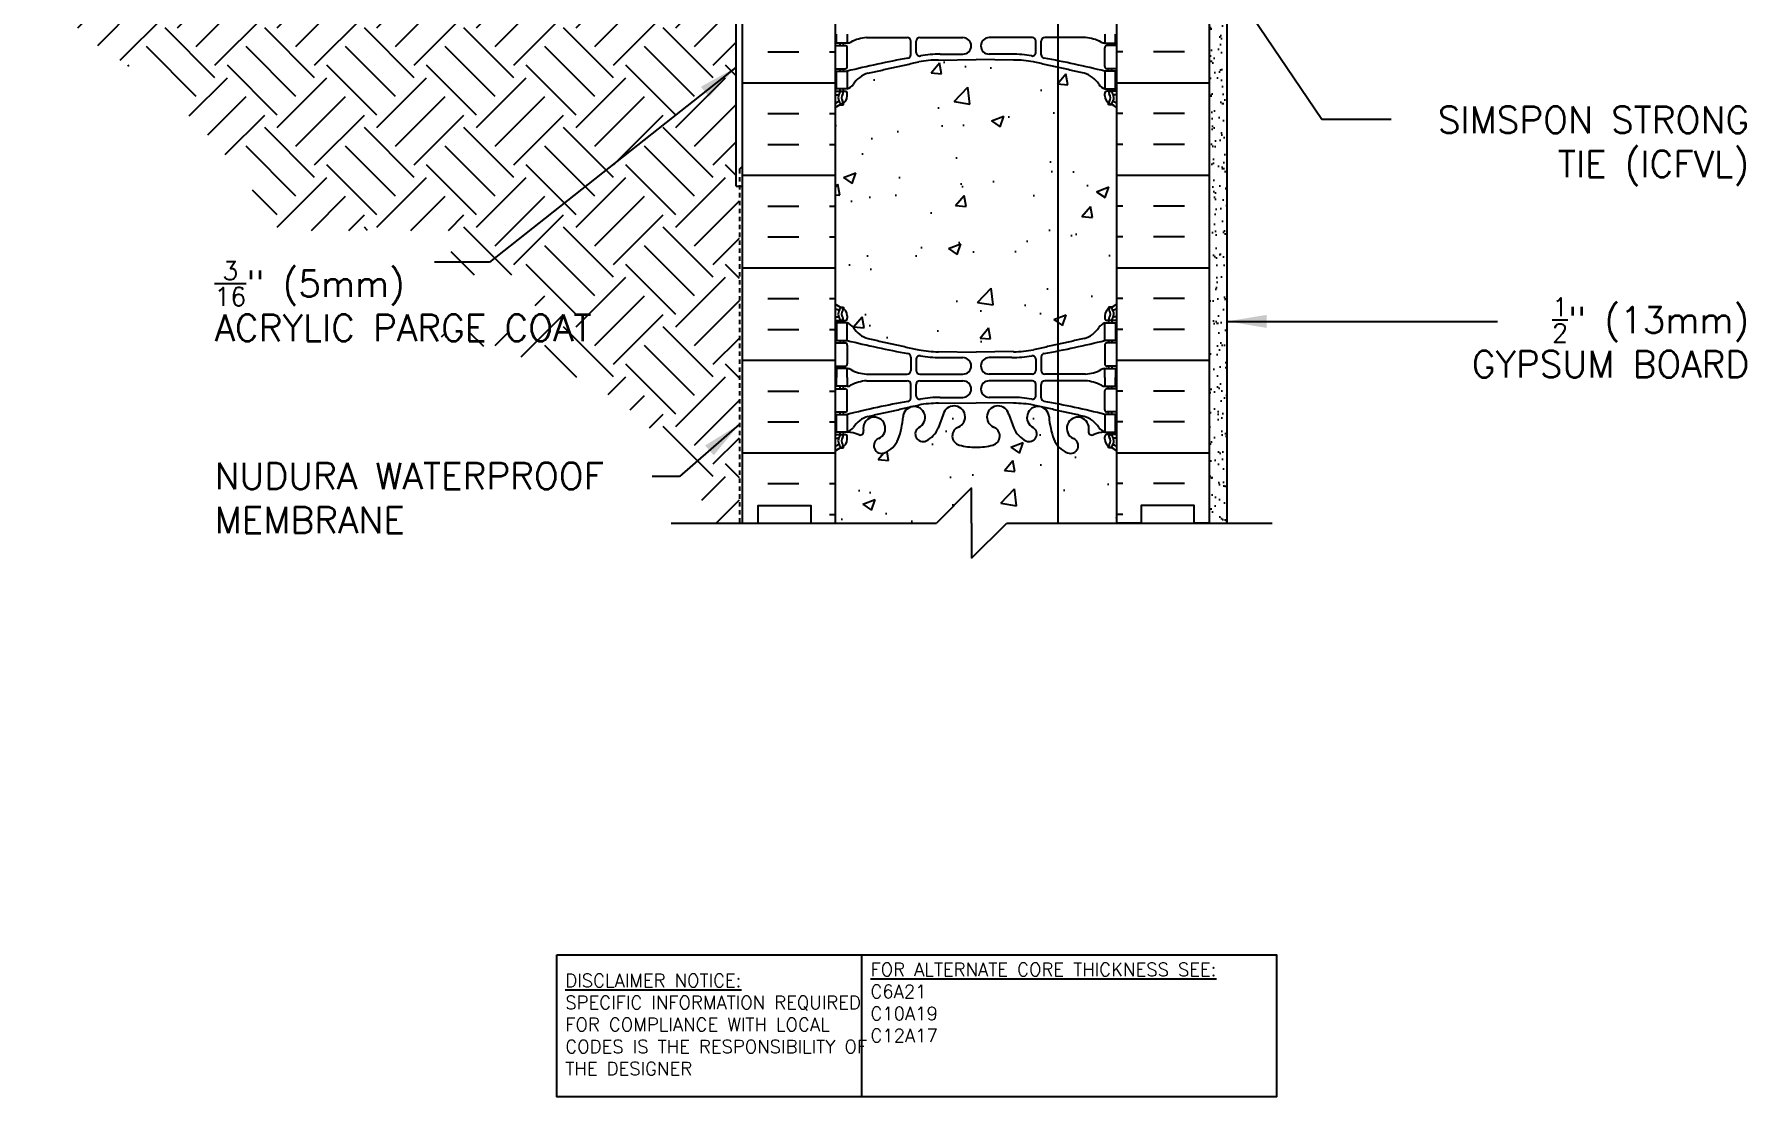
# Model space of a CAD drawing. Header units: inches. Extents: x 86.6 to 136.2, y -5.6 to 65.7.
# Drawn here: x 86.65 to 135.23, y -5.55 to 24.59 of the extents above; entities that cross this region are included whole.
import ezdxf

# ---------------------------------------------------------------- set-up
doc = ezdxf.new("R2010")
doc.units = ezdxf.units.IN
doc.header["$LTSCALE"] = 0.5
doc.header["$MEASUREMENT"] = 0
doc.linetypes.add('DASHED2', pattern=[0.375, 0.25, -0.125])
for name, color, linetype in [('HATCH', 12, 'Continuous'), ('line25', 2, 'Continuous'), ('LINE3', 3, 'Continuous'), ('LINE50', 5, 'Continuous'), ('LINE9', 9, 'Continuous'), ('TEXT', 4, 'Continuous'), ('Web_Edge', 9, 'Continuous')]:
    doc.layers.add(name, color=color, linetype=linetype)
doc.styles.add('DIM', font='romans.shx', dxfattribs={"width": 0.7})
doc.styles.add('ROMANS', font='romans.shx', dxfattribs={"height": 1.125})
doc.styles.get("Standard").update_dxf_attribs({"font": 'romans.shx', "height": 1.125})
doc.dimstyles.new('ext_12', dxfattribs={"dimscale": 12, "dimtxt": 0.09375, "dimasz": 0.09375, "dimexe": 0.09375, "dimexo": 0.0625, "dimgap": 0.0625, "dimtad": 1, "dimdec": 1, "dimzin": 3, "dimdsep": 46, "dimlunit": 4, "dimtxsty": 'DIM', "dimcen": 0.09, "dimdle": 0.09375, "dimclrt": 4, "dimadec": 0, "dimazin": 0, "dimtfac": 1, "dimtdec": 1, "dimtmove": 2, "dimatfit": 3, "dimfxl": 1, "dimfrac": 2, "dimtolj": 1, "dimtzin": 0, "dimarcsym": 0})

msp = doc.modelspace()

# ---------------------------------------------------------------- hatches: boundary and pattern name
at = {"layer": 'HATCH'}
h = msp.add_hatch(dxfattribs=at)
h.set_pattern_fill('AR-CONC', color=256, scale=0.5)
h.paths.add_polyline_path([(113.382, 63.85), (113.257, 63.725), (113.257, 64.725), (113.257, 65.725), (112.257, 64.725), (109.382, 64.725), (109.382, 62.691, 0.088416), (109.528, 62.593), (109.618, 62.593), (109.618, 62.552, -0.249069), (109.728, 62.345), (109.728, 62.277, -0.414214), (109.666, 62.215), (109.618, 62.215), (109.618, 62.145), (109.723, 62.145, 0.085348), (110.052, 62.22, -0.669601), (110.185, 62.1, 2.087231), (110.619, 62.325, -1), (110.782, 62.733, -0.227838), (111.187, 62.309, -0.06598), (111.311, 61.7, 1.629604), (111.782, 62.001, -1.059167), (111.989, 62.383, -0.16372), (112.311, 62.029), (112.453, 61.642, 1.612474), (112.885, 62.002, -0.734872), (112.908, 62.513, -0.068475), (113.382, 62.575)])
h.paths.add_polyline_path([(112.946, 61.715, -1), (112.571, 61.715, -1)], flags=16)
h.paths.add_polyline_path([(117.382, 64.725), (114.257, 64.725), (113.382, 63.85), (113.382, 62.575, -0.068475), (113.856, 62.513, -0.734872), (113.879, 62.002, 1.612474), (114.311, 61.642), (114.453, 62.029, -0.16372), (114.775, 62.383, -1.059167), (114.982, 62.001, 1.629604), (115.453, 61.7, -0.06598), (115.577, 62.309, -0.227838), (115.982, 62.733, -1), (116.145, 62.325, 2.087231), (116.579, 62.1, -0.669601), (116.712, 62.22, 0.085348), (117.041, 62.145), (117.146, 62.145), (117.146, 62.215), (117.099, 62.215, -0.414214), (117.036, 62.277), (117.036, 62.345, -0.249069), (117.146, 62.552), (117.146, 62.593), (117.236, 62.593, 0.088416), (117.382, 62.691)])
edge = h.paths.add_edge_path()
edge.add_line((112.382, 59.864), (112.315, 59.863))
edge.add_arc((112.31, 56.879), 2.984, 89.9005, 100.7454)
edge.add_spline(control_points=[(111.754, 59.81), (110.316, 59.49)], knot_values=[0, 0, 1, 1], degree=1, periodic=0)
edge.add_arc((110.524, 58.776), 0.743, 106.1893, 145.772)
edge.add_arc((109.601, 59.387), 0.364, 289.6613, 327.9576, ccw=False)
edge.add_line((109.723, 59.045), (109.618, 59.045))
edge.add_line((109.618, 59.045), (109.618, 58.975))
edge.add_line((109.618, 58.975), (109.666, 58.975))
edge.add_arc((109.666, 58.912), 0.0625, 0, 90, ccw=False)
edge.add_line((109.728, 58.912), (109.728, 58.845))
edge.add_arc((109.478, 58.845), 0.25, 304.0558, 360, ccw=False)
edge.add_line((109.618, 58.637), (109.618, 58.596))
edge.add_line((109.618, 58.596), (109.528, 58.596))
edge.add_arc((109.728, 58.137), 0.5, 113.5782, 133.7891)
edge.add_line((109.382, 58.498), (109.382, 52.952))
edge.add_arc((109.728, 53.313), 0.5, 226.2109, 246.4218)
edge.add_line((109.528, 52.855), (109.618, 52.855))
edge.add_line((109.618, 52.855), (109.618, 52.813))
edge.add_arc((109.478, 52.606), 0.25, 0, 55.9442, ccw=False)
edge.add_line((109.728, 52.606), (109.728, 52.538))
edge.add_arc((109.666, 52.538), 0.0625, -90, 0, ccw=False)
edge.add_line((109.666, 52.476), (109.618, 52.476))
edge.add_line((109.618, 52.476), (109.618, 52.406))
edge.add_line((109.618, 52.406), (109.723, 52.406))
edge.add_arc((109.601, 52.063), 0.364, 32.0424, 70.3387, ccw=False)
edge.add_arc((110.524, 52.674), 0.743, 214.228, 253.8107)
edge.add_spline(control_points=[(110.316, 51.96), (111.754, 51.64)], knot_values=[0, 0, 1, 1], degree=1, periodic=0)
edge.add_arc((112.31, 54.571), 2.984, 259.2546, 270.0995)
edge.add_line((112.315, 51.588), (112.382, 51.587))
edge.add_line((112.382, 51.587), (112.382, 59.864))
h.paths.add_polyline_path([(113.382, 59.879), (112.382, 59.864), (112.382, 51.587), (113.382, 51.572)])
edge = h.paths.add_edge_path()
edge.add_arc((117.036, 58.137), 0.5, 46.2109, 66.4218)
edge.add_line((117.236, 58.596), (117.146, 58.596))
edge.add_line((117.146, 58.596), (117.146, 58.637))
edge.add_arc((117.286, 58.845), 0.25, 180, 235.9442, ccw=False)
edge.add_line((117.036, 58.845), (117.036, 58.912))
edge.add_arc((117.099, 58.912), 0.0625, 90, 180, ccw=False)
edge.add_line((117.099, 58.975), (117.146, 58.975))
edge.add_line((117.146, 58.975), (117.146, 59.045))
edge.add_line((117.146, 59.045), (117.041, 59.045))
edge.add_arc((117.163, 59.387), 0.364, 212.0424, 250.3387, ccw=False)
edge.add_arc((116.24, 58.776), 0.743, 34.228, 73.8107)
edge.add_spline(control_points=[(116.448, 59.49), (115.01, 59.81)], knot_values=[0, 0, 1, 1], degree=1, periodic=0)
edge.add_arc((114.454, 56.879), 2.984, 79.2546, 90.0995)
edge.add_line((114.449, 59.863), (113.382, 59.879))
edge.add_line((113.382, 59.879), (113.382, 51.572))
edge.add_line((113.382, 51.572), (114.449, 51.588))
edge.add_arc((114.454, 54.571), 2.984, 269.9005, 280.7454)
edge.add_spline(control_points=[(115.01, 51.64), (116.448, 51.96)], knot_values=[0, 0, 1, 1], degree=1, periodic=0)
edge.add_arc((116.24, 52.674), 0.743, 286.1893, 325.772)
edge.add_arc((117.163, 52.063), 0.364, 109.6613, 147.9576, ccw=False)
edge.add_line((117.041, 52.406), (117.146, 52.406))
edge.add_line((117.146, 52.406), (117.146, 52.476))
edge.add_line((117.146, 52.476), (117.099, 52.476))
edge.add_arc((117.099, 52.538), 0.0625, 180, 270, ccw=False)
edge.add_line((117.036, 52.538), (117.036, 52.606))
edge.add_arc((117.286, 52.606), 0.25, 124.0558, 180, ccw=False)
edge.add_line((117.146, 52.813), (117.146, 52.855))
edge.add_line((117.146, 52.855), (117.236, 52.855))
edge.add_arc((117.036, 53.313), 0.5, 293.5782, 313.7891)
edge.add_line((117.382, 52.952), (117.382, 58.498))
edge = h.paths.add_edge_path()
edge.add_line((112.382, 41.864), (112.315, 41.863))
edge.add_arc((112.31, 38.879), 2.984, 89.9005, 100.7454)
edge.add_spline(control_points=[(111.754, 41.81), (110.316, 41.49)], knot_values=[0, 0, 1, 1], degree=1, periodic=0)
edge.add_arc((110.524, 40.776), 0.743, 106.1893, 145.772)
edge.add_arc((109.601, 41.387), 0.364, 289.6613, 327.9576, ccw=False)
edge.add_line((109.723, 41.045), (109.618, 41.045))
edge.add_line((109.618, 41.045), (109.618, 40.975))
edge.add_line((109.618, 40.975), (109.666, 40.975))
edge.add_arc((109.666, 40.912), 0.0625, 0, 90, ccw=False)
edge.add_line((109.728, 40.912), (109.728, 40.845))
edge.add_arc((109.478, 40.845), 0.25, 304.0558, 360, ccw=False)
edge.add_line((109.618, 40.637), (109.618, 40.596))
edge.add_line((109.618, 40.596), (109.528, 40.596))
edge.add_arc((109.728, 40.137), 0.5, 113.5782, 133.7891)
edge.add_line((109.382, 40.498), (109.382, 34.952))
edge.add_arc((109.728, 35.313), 0.5, 226.2109, 246.4218)
edge.add_line((109.528, 34.855), (109.618, 34.855))
edge.add_line((109.618, 34.855), (109.618, 34.813))
edge.add_arc((109.478, 34.606), 0.25, 0, 55.9442, ccw=False)
edge.add_line((109.728, 34.606), (109.728, 34.538))
edge.add_arc((109.666, 34.538), 0.0625, -90, 0, ccw=False)
edge.add_line((109.666, 34.476), (109.618, 34.476))
edge.add_line((109.618, 34.476), (109.618, 34.406))
edge.add_line((109.618, 34.406), (109.723, 34.406))
edge.add_arc((109.601, 34.063), 0.364, 32.0424, 70.3387, ccw=False)
edge.add_arc((110.524, 34.674), 0.743, 214.228, 253.8107)
edge.add_spline(control_points=[(110.316, 33.96), (111.754, 33.64)], knot_values=[0, 0, 1, 1], degree=1, periodic=0)
edge.add_arc((112.31, 36.571), 2.984, 259.2546, 270.0995)
edge.add_line((112.315, 33.588), (112.382, 33.587))
edge.add_line((112.382, 33.587), (112.382, 41.864))
edge = h.paths.add_edge_path()
edge.add_line((114.507, 36.725), (115.705, 36.725))
edge.add_line((115.705, 36.725), (115.705, 41.656))
edge.add_spline(control_points=[(115.705, 41.656), (115.543, 41.692)], knot_values=[0.516874, 0.516874, 0.629218, 0.629218], degree=1, periodic=0)
edge.add_spline(control_points=[(115.543, 41.692), (115.01, 41.81)], knot_values=[0.629218, 0.629218, 1, 1], degree=1, periodic=0)
edge.add_arc((114.454, 38.879), 2.984, 79.2546, 90.0995)
edge.add_line((114.449, 41.863), (113.382, 41.879))
edge.add_line((113.382, 41.879), (112.382, 41.864))
edge.add_line((112.382, 41.864), (112.382, 33.587))
edge.add_line((112.382, 33.587), (113.382, 33.572))
edge.add_line((113.382, 33.572), (114.449, 33.588))
edge.add_arc((114.454, 36.571), 2.984, 269.9005, 280.7454)
edge.add_spline(control_points=[(115.01, 33.64), (115.543, 33.759)], knot_values=[0.629218, 0.629218, 1, 1], degree=1, periodic=0)
edge.add_spline(control_points=[(115.543, 33.759), (115.705, 33.795)], knot_values=[0.516874, 0.516874, 0.629218, 0.629218], degree=1, periodic=0)
edge.add_line((115.705, 33.795), (115.705, 34.6))
edge.add_line((115.705, 34.6), (114.507, 34.6))
edge.add_line((114.507, 34.6), (114.007, 35.1))
edge.add_line((114.007, 35.1), (114.007, 36.225))
edge.add_line((114.007, 36.225), (114.507, 36.725))
edge = h.paths.add_edge_path()
edge.add_arc((117.036, 40.137), 0.5, 46.2109, 66.4218)
edge.add_line((117.236, 40.596), (117.146, 40.596))
edge.add_line((117.146, 40.596), (117.146, 40.637))
edge.add_arc((117.286, 40.845), 0.25, 180, 235.9442, ccw=False)
edge.add_line((117.036, 40.845), (117.036, 40.912))
edge.add_arc((117.099, 40.912), 0.0625, 90, 180, ccw=False)
edge.add_line((117.099, 40.975), (117.146, 40.975))
edge.add_line((117.146, 40.975), (117.146, 41.045))
edge.add_line((117.146, 41.045), (117.041, 41.045))
edge.add_arc((117.163, 41.387), 0.364, 212.0424, 250.3387, ccw=False)
edge.add_arc((116.24, 40.776), 0.743, 34.228, 73.8107)
edge.add_spline(control_points=[(116.448, 41.49), (115.705, 41.656)], knot_values=[0, 0, 0.516874, 0.516874], degree=1, periodic=0)
edge.add_line((115.705, 41.656), (115.705, 36.725))
edge.add_line((115.705, 36.725), (117.382, 36.725))
edge.add_line((117.382, 36.725), (117.382, 40.498))
edge = h.paths.add_edge_path()
edge.add_line((117.146, 34.476), (117.099, 34.476))
edge.add_arc((117.099, 34.538), 0.0625, 180, 270, ccw=False)
edge.add_line((117.036, 34.538), (117.036, 34.6))
edge.add_line((117.036, 34.6), (115.705, 34.6))
edge.add_line((115.705, 34.6), (115.705, 33.795))
edge.add_spline(control_points=[(115.705, 33.795), (116.448, 33.96)], knot_values=[0, 0, 0.516874, 0.516874], degree=1, periodic=0)
edge.add_arc((116.24, 34.674), 0.743, 286.1893, 327.2081)
edge.add_arc((117.163, 34.063), 0.364, 109.6613, 145.0225, ccw=False)
edge.add_line((117.041, 34.406), (117.146, 34.406))
edge.add_line((117.146, 34.406), (117.146, 34.476))
h.paths.add_polyline_path([(115.705, 28.725), (114.507, 28.725), (114.007, 29.225), (114.007, 30.35), (114.507, 30.85), (115.705, 30.85), (115.705, 30.913, -0.083866), (115.589, 31.106, -0.069923), (115.453, 31.75, 1.629604), (114.982, 31.449, -0.994662), (114.799, 31.054, -0.173075), (114.453, 31.421), (114.311, 31.808, 1.612474), (113.879, 31.448, -0.734872), (113.856, 30.937, -0.068475), (113.382, 30.875, -0.068475), (112.908, 30.937, -0.734872), (112.885, 31.448, 1.612474), (112.453, 31.808), (112.311, 31.421, -0.173075), (111.965, 31.054, -0.994662), (111.782, 31.449, 1.629604), (111.311, 31.75, -0.069923), (111.175, 31.106, -0.21345), (110.782, 30.717, -1), (110.619, 31.126, 2.087231), (110.185, 31.35, -0.669601), (110.052, 31.23, 0.085348), (109.723, 31.306), (109.618, 31.306), (109.618, 31.236), (109.666, 31.236, -0.414214), (109.728, 31.173), (109.728, 31.106, -0.249069), (109.618, 30.899), (109.618, 30.857), (109.528, 30.857, 0.088416), (109.382, 30.76), (109.382, 28.725), (109.382, 26.691, 0.088416), (109.528, 26.593), (109.618, 26.593), (109.618, 26.552, -0.249069), (109.728, 26.345), (109.728, 26.277, -0.414214), (109.666, 26.215), (109.618, 26.215), (109.618, 26.145), (109.723, 26.145, 0.085348), (110.052, 26.22, -0.669601), (110.185, 26.1, 2.087231), (110.619, 26.325, -1), (110.782, 26.733, -0.21345), (111.175, 26.344, -0.069923), (111.311, 25.7, 1.629604), (111.782, 26.001, -0.994662), (111.965, 26.396, -0.173075), (112.311, 26.029), (112.453, 25.642, 1.612474), (112.885, 26.002, -0.734872), (112.908, 26.513, -0.068475), (113.382, 26.575, -0.068475), (113.856, 26.513, -0.734872), (113.879, 26.002, 1.612474), (114.311, 25.642), (114.453, 26.029, -0.173075), (114.799, 26.396, -0.994662), (114.982, 26.001, 1.629604), (115.453, 25.7, -0.069923), (115.589, 26.344, -0.083866), (115.705, 26.538)])
h.paths.add_polyline_path([(115.328, 25.731, -1), (114.953, 25.731, -1)], flags=16)
h.paths.add_polyline_path([(117.382, 28.725), (115.705, 28.725), (115.705, 26.538, -0.127305), (115.982, 26.733, -1), (116.145, 26.325, 2.087231), (116.579, 26.1, -0.669601), (116.712, 26.22, 0.085348), (117.041, 26.145), (117.146, 26.145), (117.146, 26.215), (117.099, 26.215, -0.414214), (117.036, 26.277), (117.036, 26.345, -0.249069), (117.146, 26.552), (117.146, 26.593), (117.236, 26.593, 0.088416), (117.382, 26.691)])
h.paths.add_polyline_path([(115.705, 12.913, -0.083866), (115.589, 13.106, -0.069923), (115.453, 13.75, 1.629604), (114.982, 13.449, -0.994662), (114.799, 13.054, -0.173075), (114.453, 13.421), (114.311, 13.808, 1.612474), (113.879, 13.448, -0.734872), (113.856, 12.937, -0.068475), (113.382, 12.875, -0.068475), (112.908, 12.937, -0.734872), (112.885, 13.448, 1.612474), (112.453, 13.808), (112.311, 13.421, -0.173075), (111.965, 13.054, -0.994662), (111.782, 13.449, 1.629604), (111.311, 13.75, -0.069923), (111.175, 13.106, -0.21345), (110.782, 12.717, -1), (110.619, 13.126, 2.087231), (110.185, 13.35, -0.669601), (110.052, 13.23, 0.085348), (109.723, 13.306), (109.618, 13.306), (109.618, 13.236), (109.666, 13.236, -0.414214), (109.728, 13.173), (109.728, 13.106, -0.249069), (109.618, 12.899), (109.618, 12.857), (109.528, 12.857, 0.088416), (109.382, 12.76), (109.382, 10.725), (112.257, 10.725), (113.257, 11.725), (113.257, 10.725), (113.257, 9.725), (114.257, 10.725), (115.705, 10.725)])
h.paths.add_polyline_path([(117.382, 12.76, 0.088416), (117.236, 12.857), (117.146, 12.857), (117.146, 12.899, -0.249069), (117.036, 13.106), (117.036, 13.173, -0.414214), (117.099, 13.236), (117.146, 13.236), (117.146, 13.306), (117.041, 13.306, 0.085348), (116.712, 13.23, -0.669601), (116.579, 13.35, 2.087231), (116.145, 13.126, -1), (115.982, 12.717, -0.127305), (115.705, 12.913), (115.705, 10.725), (117.382, 10.725)])
edge = h.paths.add_edge_path()
edge.add_spline(control_points=[(115.705, 23.656), (115.01, 23.81)], knot_values=[0.516874, 0.516874, 1, 1], degree=1, periodic=0)
edge.add_arc((114.454, 20.879), 2.984, 79.2546, 90.0995)
edge.add_line((114.449, 23.863), (113.382, 23.879))
edge.add_line((113.382, 23.879), (112.315, 23.863))
edge.add_arc((112.31, 20.879), 2.984, 89.9005, 100.7454)
edge.add_spline(control_points=[(111.754, 23.81), (110.316, 23.49)], knot_values=[0, 0, 1, 1], degree=1, periodic=0)
edge.add_arc((110.524, 22.776), 0.743, 106.1893, 145.772)
edge.add_arc((109.601, 23.387), 0.364, 289.6613, 327.9576, ccw=False)
edge.add_line((109.723, 23.045), (109.618, 23.045))
edge.add_line((109.618, 23.045), (109.618, 22.975))
edge.add_line((109.618, 22.975), (109.666, 22.975))
edge.add_arc((109.666, 22.912), 0.0625, 0, 90, ccw=False)
edge.add_line((109.728, 22.912), (109.728, 22.845))
edge.add_arc((109.478, 22.845), 0.25, 304.0558, 360, ccw=False)
edge.add_line((109.618, 22.637), (109.618, 22.596))
edge.add_line((109.618, 22.596), (109.528, 22.596))
edge.add_arc((109.728, 22.137), 0.5, 113.5782, 133.7891)
edge.add_line((109.382, 22.498), (109.382, 16.952))
edge.add_arc((109.728, 17.313), 0.5, 226.2109, 246.4218)
edge.add_line((109.528, 16.855), (109.618, 16.855))
edge.add_line((109.618, 16.855), (109.618, 16.813))
edge.add_arc((109.478, 16.606), 0.25, 0, 55.9442, ccw=False)
edge.add_line((109.728, 16.606), (109.728, 16.538))
edge.add_arc((109.666, 16.538), 0.0625, -90, 0, ccw=False)
edge.add_line((109.666, 16.476), (109.618, 16.476))
edge.add_line((109.618, 16.476), (109.618, 16.406))
edge.add_line((109.618, 16.406), (109.723, 16.406))
edge.add_arc((109.601, 16.063), 0.364, 32.0424, 70.3387, ccw=False)
edge.add_arc((110.524, 16.674), 0.743, 214.228, 253.8107)
edge.add_spline(control_points=[(110.316, 15.96), (111.754, 15.64)], knot_values=[0, 0, 1, 1], degree=1, periodic=0)
edge.add_arc((112.31, 18.571), 2.984, 259.2546, 270.0995)
edge.add_line((112.315, 15.588), (113.382, 15.572))
edge.add_line((113.382, 15.572), (114.449, 15.588))
edge.add_arc((114.454, 18.571), 2.984, 269.9005, 280.7454)
edge.add_spline(control_points=[(115.01, 15.64), (115.705, 15.795)], knot_values=[0.516874, 0.516874, 1, 1], degree=1, periodic=0)
edge.add_line((115.705, 15.795), (115.705, 23.656))
edge = h.paths.add_edge_path()
edge.add_arc((117.036, 22.137), 0.5, 46.2109, 66.4218)
edge.add_line((117.236, 22.596), (117.146, 22.596))
edge.add_line((117.146, 22.596), (117.146, 22.637))
edge.add_arc((117.286, 22.845), 0.25, 180, 235.9442, ccw=False)
edge.add_line((117.036, 22.845), (117.036, 22.912))
edge.add_arc((117.099, 22.912), 0.0625, 90, 180, ccw=False)
edge.add_line((117.099, 22.975), (117.146, 22.975))
edge.add_line((117.146, 22.975), (117.146, 23.045))
edge.add_line((117.146, 23.045), (117.041, 23.045))
edge.add_arc((117.163, 23.387), 0.364, 212.0424, 250.3387, ccw=False)
edge.add_arc((116.24, 22.776), 0.743, 34.228, 73.8107)
edge.add_spline(control_points=[(116.448, 23.49), (115.705, 23.656)], knot_values=[0, 0, 0.516874, 0.516874], degree=1, periodic=0)
edge.add_line((115.705, 23.656), (115.705, 15.795))
edge.add_spline(control_points=[(115.705, 15.795), (116.448, 15.96)], knot_values=[0, 0, 0.516874, 0.516874], degree=1, periodic=0)
edge.add_arc((116.24, 16.674), 0.743, 286.1893, 325.772)
edge.add_arc((117.163, 16.063), 0.364, 109.6613, 147.9576, ccw=False)
edge.add_line((117.041, 16.406), (117.146, 16.406))
edge.add_line((117.146, 16.406), (117.146, 16.476))
edge.add_line((117.146, 16.476), (117.099, 16.476))
edge.add_arc((117.099, 16.538), 0.0625, 180, 270, ccw=False)
edge.add_line((117.036, 16.538), (117.036, 16.606))
edge.add_arc((117.286, 16.606), 0.25, 124.0558, 180, ccw=False)
edge.add_line((117.146, 16.813), (117.146, 16.855))
edge.add_line((117.146, 16.855), (117.236, 16.855))
edge.add_arc((117.036, 17.313), 0.5, 293.5782, 313.7891)
edge.add_line((117.382, 16.952), (117.382, 22.498))
h = msp.add_hatch(dxfattribs=at)
h.set_pattern_fill('INSUL', color=256, scale=7, style=0)
h.set_pattern_definition([(0, (-2816.7796, -386.2843), (0, 2.625), []), (0, (-2816.7796, -385.4093), (0, 2.625), [0.875, -0.875]), (0, (-2816.7796, -384.5343), (0, 2.625), [0.875, -0.875])])
h.paths.add_polyline_path([(106.757, 10.725), (107.195, 10.725), (107.195, 11.225), (108.695, 11.225), (108.695, 10.725), (109.382, 10.725), (109.382, 28.725), (108.695, 28.725), (108.695, 29.225), (107.195, 29.225), (107.195, 28.725), (106.757, 28.725)])
h = msp.add_hatch(dxfattribs=at)
h.set_pattern_fill('INSUL', color=256, scale=7, style=0)
h.set_pattern_definition([(180, (3043.5436, -386.2843), (0, 2.625), []), (180, (3043.5436, -385.4093), (0, 2.625), [0.875, -0.875]), (180, (3043.5436, -384.5343), (0, 2.625), [0.875, -0.875])])
h.paths.add_polyline_path([(120.007, 10.725), (119.57, 10.725), (119.57, 11.225), (118.07, 11.225), (118.07, 10.725), (117.382, 10.725), (117.382, 28.725), (118.07, 28.725), (118.07, 29.225), (119.57, 29.225), (119.57, 28.725), (120.007, 28.725)])
h = msp.add_hatch(dxfattribs=at)
h.set_pattern_fill('AR-SAND', color=256, scale=0.25, style=0)
h.set_pattern_definition([(37.5, (62.706, 9.471), (-0.0157483, 0.481706), [0, -0.38, 0, -0.425, 0, -0.40625]), (7.5, (62.706, 9.471), (0.442444, 0.7055365), [0, -0.205, 0, -0.3425, 0, -0.13125]), (327.5, (62.3985, 9.471), (0.7785355, 0.0014148), [0, -0.125, 0, -0.45, 0, -0.5875]), (317.5, (62.3985, 9.471), (0.751532, 0.219419), [0, -0.0625, 0, -0.295, 0, -0.3375])])
h.paths.add_polyline_path([(120.507, 28.225), (120.007, 28.225), (120.007, 10.725), (120.507, 10.725)])
h = msp.add_hatch(dxfattribs=at)
h.set_pattern_fill('EARTH', color=256, scale=8, angle=45, style=0)
h.set_pattern_definition([(45, (6.921, -86.5951), (2e-16, 2.828427), [2, -2]), (45, (6.3906, -86.0648), (2e-16, 2.828427), [2, -2]), (45, (5.8603, -85.5345), (2e-16, 2.828427), [2, -2]), (135, (5.8603, -85.181), (-2.828427, 4e-16), [2, -2]), (135, (6.3906, -84.6506), (-2.828427, 4e-16), [2, -2]), (135, (6.921, -84.1203), (-2.828427, 4e-16), [2, -2])])
edge = h.paths.add_edge_path()
edge.add_spline(control_points=[(97.639, 16.134), (100.658, 15.499), (103.3, 14.673), (104.838, 12.578), (105.226, 11.966)], knot_values=[15.477298, 15.477298, 15.477298, 15.477298, 21.162657, 23.307813, 23.307813, 23.307813, 23.307813], degree=3, periodic=0)
edge.add_line((105.226, 11.966), (106.007, 10.725))
edge.add_line((106.007, 10.725), (106.663, 10.725))
edge.add_line((106.663, 10.725), (106.663, 20.284))
edge.add_line((106.663, 20.284), (106.57, 20.284))
edge.add_line((106.57, 20.284), (106.57, 25.725))
edge.add_line((106.57, 25.725), (86.648, 25.377))
edge.add_spline(control_points=[(86.648, 25.377), (87.766, 24.715), (90.041, 23.367), (92.261, 21.118), (93.258, 19.552), (93.551, 19.029)], knot_values=[0, 0, 0, 0, 3.887421, 7.907558, 9.371794, 9.371794, 9.371794, 9.371794], degree=3, periodic=0)
edge.add_line((93.551, 19.029), (98.485, 19.029))
edge.add_line((98.485, 19.029), (98.485, 17.76))
edge.add_line((98.485, 17.76), (100.868, 17.76))
edge.add_line((100.868, 17.76), (100.868, 16.134))
edge.add_line((100.868, 16.134), (97.639, 16.134))

# ---------------------------------------------------------------- linework, layer by layer
at = {"layer": 'line25'}
for p, q in [((117.382, 23.1), (117.382, 46.725)), ((109.382, 28.725), (109.382, 10.725)), ((117.382, 10.725), (117.382, 23.1))]:
    msp.add_line(p, q, dxfattribs=at)
at = {"layer": 'LINE3'}
msp.add_line((115.705, 36.725), (115.705, 10.725), dxfattribs=at)
at = {"layer": 'LINE50'}
for p, q in [((106.757, 10.725), (106.757, 28.725)), ((120.007, 10.725), (120.007, 28.725))]:
    msp.add_line(p, q, dxfattribs=at)
for points in [[(106.757, 10.725), (107.195, 10.725), (107.195, 11.225), (108.695, 11.225), (108.695, 10.725), (109.382, 10.725)], [(120.007, 10.725), (119.57, 10.725), (119.57, 11.225), (118.07, 11.225), (118.07, 10.725), (117.382, 10.725)]]:
    msp.add_lwpolyline(points, dxfattribs=at)
at = {"layer": 'LINE9'}
for p, q in [((106.57, 20.284), (106.57, 32.284)), ((120.507, 10.725), (120.507, 28.225)), ((106.57, 20.284), (106.757, 20.284)), ((113.257, 11.725), (112.257, 10.725)), ((113.257, 10.725), (113.257, 11.725)), ((104.726, 10.725), (112.257, 10.725)), ((113.257, 9.725), (114.257, 10.725)), ((113.257, 10.725), (113.257, 9.725)), ((114.257, 10.725), (121.786, 10.725))]:
    msp.add_line(p, q, dxfattribs=at)
at = {"layer": 'LINE9', "linetype": 'DASHED2'}
for q in [(106.757, 20.86), (106.663, 10.725)]:
    msp.add_line((106.663, 20.766), q, dxfattribs=at)
at = {"layer": 'TEXT'}
msp.add_lwpolyline([(101.479, -1.529), (110.134, -1.529), (110.134, -5.554), (101.479, -5.554)], close=True, dxfattribs=at)
msp.add_lwpolyline([(110.134, -1.529), (121.908, -1.529), (121.908, -5.554), (110.134, -5.554)], dxfattribs=at)
at = {"layer": 'Web_Edge'}
for p, q in [((109.528, 24.275), (109.528, 24.345)), ((109.618, 24.275), (109.618, 24.345)), ((110.276, 24.5), (111.43, 24.499)), ((111.53, 24.015), (111.53, 24.399)), ((111.683, 24.077), (111.683, 24.399)), ((111.783, 24.499), (113.01, 24.499)), ((114.981, 24.499), (113.754, 24.499)), ((115.081, 24.077), (115.081, 24.399)), ((115.234, 24.015), (115.234, 24.399)), ((116.488, 24.5), (115.334, 24.499)), ((117.146, 24.275), (117.146, 24.345)), ((117.236, 24.275), (117.236, 24.345)), ((109.382, 24.275), (109.666, 24.275)), ((109.728, 23.677), (109.728, 24.212)), ((112.315, 23.863), (113.382, 23.879)), ((112.363, 24.031), (113.01, 24.031)), ((114.449, 23.863), (113.382, 23.879)), ((114.401, 24.031), (113.754, 24.031)), ((117.036, 23.677), (117.036, 24.212)), ((117.382, 24.275), (117.099, 24.275)), ((109.382, 23.615), (109.666, 23.615)), ((109.528, 23.545), (109.528, 23.615)), ((109.618, 23.545), (109.618, 23.615)), ((117.382, 23.615), (117.099, 23.615)), ((117.146, 23.545), (117.146, 23.615)), ((117.236, 23.545), (117.236, 23.615)), ((109.382, 22.975), (109.666, 22.975)), ((109.382, 22.875), (109.46, 22.875)), ((109.528, 22.975), (109.528, 23.045)), ((109.618, 22.975), (109.618, 23.045)), ((109.728, 22.845), (109.728, 22.912)), ((117.036, 22.845), (117.036, 22.912)), ((117.382, 22.975), (117.099, 22.975)), ((117.146, 22.975), (117.146, 23.045)), ((117.236, 22.975), (117.236, 23.045)), ((117.382, 22.875), (117.304, 22.875)), ((109.528, 22.596), (109.618, 22.596)), ((109.618, 22.596), (109.618, 22.637)), ((117.146, 22.596), (117.146, 22.637)), ((117.236, 22.596), (117.146, 22.596)), ((109.382, 16.576), (109.46, 16.576)), ((109.528, 16.855), (109.618, 16.855)), ((109.618, 16.855), (109.618, 16.813)), ((109.728, 16.606), (109.728, 16.538)), ((117.036, 16.606), (117.036, 16.538)), ((117.236, 16.855), (117.146, 16.855)), ((117.146, 16.855), (117.146, 16.813)), ((117.382, 16.576), (117.304, 16.576)), ((109.382, 16.476), (109.666, 16.476)), ((109.528, 16.476), (109.528, 16.406)), ((109.618, 16.476), (109.618, 16.406)), ((117.382, 16.476), (117.099, 16.476)), ((117.146, 16.476), (117.146, 16.406)), ((117.236, 16.476), (117.236, 16.406)), ((109.382, 15.836), (109.666, 15.836)), ((109.528, 15.906), (109.528, 15.836)), ((109.618, 15.906), (109.618, 15.836)), ((109.728, 15.773), (109.728, 15.238)), ((112.315, 15.588), (113.382, 15.572)), ((114.449, 15.588), (113.382, 15.572)), ((117.036, 15.773), (117.036, 15.238)), ((117.382, 15.836), (117.099, 15.836)), ((117.146, 15.906), (117.146, 15.836)), ((117.236, 15.906), (117.236, 15.836)), ((109.382, 15.176), (109.666, 15.176)), ((109.528, 15.176), (109.528, 15.106)), ((109.618, 15.176), (109.618, 15.106)), ((111.53, 15.436), (111.53, 15.051)), ((111.683, 15.374), (111.683, 15.051)), ((112.363, 15.42), (113.01, 15.42)), ((114.401, 15.42), (113.754, 15.42)), ((115.081, 15.374), (115.081, 15.051)), ((115.234, 15.436), (115.234, 15.051)), ((117.382, 15.176), (117.099, 15.176)), ((117.146, 15.176), (117.146, 15.106)), ((117.236, 15.176), (117.236, 15.106)), ((109.528, 14.536), (109.528, 14.606)), ((109.618, 14.536), (109.618, 14.606)), ((110.276, 14.95), (111.43, 14.951)), ((110.276, 14.761), (111.43, 14.76)), ((111.53, 14.276), (111.53, 14.66)), ((111.683, 14.338), (111.683, 14.66)), ((111.783, 14.951), (113.01, 14.951)), ((111.783, 14.76), (113.01, 14.76)), ((114.981, 14.951), (113.754, 14.951)), ((114.981, 14.76), (113.754, 14.76)), ((115.081, 14.338), (115.081, 14.66)), ((115.234, 14.276), (115.234, 14.66)), ((116.488, 14.95), (115.334, 14.951)), ((116.488, 14.761), (115.334, 14.76)), ((117.146, 14.536), (117.146, 14.606)), ((117.236, 14.536), (117.236, 14.606)), ((109.382, 14.536), (109.666, 14.536)), ((109.728, 13.938), (109.728, 14.473)), ((112.315, 14.124), (113.382, 14.14)), ((112.363, 14.292), (113.01, 14.292)), ((114.449, 14.124), (113.382, 14.14)), ((114.401, 14.292), (113.754, 14.292)), ((117.036, 13.938), (117.036, 14.473)), ((117.382, 14.536), (117.099, 14.536)), ((109.382, 13.876), (109.666, 13.876)), ((109.528, 13.806), (109.528, 13.876)), ((109.618, 13.806), (109.618, 13.876)), ((112.453, 13.808), (112.311, 13.421)), ((114.311, 13.808), (114.453, 13.421)), ((117.382, 13.876), (117.099, 13.876)), ((117.146, 13.806), (117.146, 13.876)), ((117.236, 13.806), (117.236, 13.876)), ((109.382, 13.236), (109.666, 13.236)), ((109.382, 13.136), (109.46, 13.136)), ((109.528, 13.236), (109.528, 13.306)), ((109.618, 13.236), (109.618, 13.306)), ((109.728, 13.106), (109.728, 13.173)), ((117.036, 13.106), (117.036, 13.173)), ((117.382, 13.236), (117.099, 13.236)), ((117.146, 13.236), (117.146, 13.306)), ((117.236, 13.236), (117.236, 13.306)), ((117.382, 13.136), (117.304, 13.136)), ((109.528, 12.857), (109.618, 12.857)), ((109.618, 12.857), (109.618, 12.899)), ((117.146, 12.857), (117.146, 12.899)), ((117.236, 12.857), (117.146, 12.857))]:
    msp.add_line(p, q, dxfattribs=at)
for points in [[(109.723, 24.595), (109.723, 24.345), (109.423, 24.345), (109.423, 24.595)], [(117.041, 24.595), (117.041, 24.345), (117.341, 24.345), (117.341, 24.595)], [(109.723, 14.856), (109.723, 15.106), (109.423, 15.106), (109.423, 14.856)], [(117.041, 14.856), (117.041, 15.106), (117.341, 15.106), (117.341, 14.856)], [(109.723, 14.856), (109.723, 14.606), (109.423, 14.606), (109.423, 14.856)], [(117.041, 14.856), (117.041, 14.606), (117.341, 14.606), (117.341, 14.856)]]:
    msp.add_lwpolyline(points, dxfattribs=at)
for points in [[(109.423, 23.545), (109.723, 23.545), (109.723, 23.045), (109.423, 23.045)], [(117.341, 23.545), (117.041, 23.545), (117.041, 23.045), (117.341, 23.045)], [(109.423, 15.906), (109.723, 15.906), (109.723, 16.406), (109.423, 16.406)], [(117.341, 15.906), (117.041, 15.906), (117.041, 16.406), (117.341, 16.406)], [(109.423, 13.806), (109.723, 13.806), (109.723, 13.306), (109.423, 13.306)], [(117.341, 13.806), (117.041, 13.806), (117.041, 13.306), (117.341, 13.306)]]:
    msp.add_lwpolyline(points, close=True, dxfattribs=at)
for centre, radius, start, end in [((109.719, 24.563), 0.219, 271.08, 299.5063), ((110.361, 23.343), 1.16, 94.1968, 117.4156), ((111.43, 24.399), 0.1, 0, 89.9612), ((111.783, 24.399), 0.1, 90, 180), ((113.01, 24.265), 0.234, 270, 90), ((113.754, 24.265), 0.234, 90, 270), ((114.981, 24.399), 0.1, 0, 90), ((115.334, 24.399), 0.1, 90.0388, 180), ((116.403, 23.343), 1.16, 62.5844, 85.8032), ((117.045, 24.563), 0.219, 240.4937, 268.92), ((109.666, 24.212), 0.0625, 0, 90), ((116.532, -3.876), 28.253, 100.3657, 103.9448), ((111.43, 24.015), 0.1, 280.3657, 0), ((111.783, 24.077), 0.1, 180, 280.7454), ((112.31, 20.879), 2.984, 89.9005, 100.7454), ((112.358, 21.047), 2.984, 89.9005, 100.7454), ((114.406, 21.047), 2.984, 79.2546, 90.0995), ((114.454, 20.879), 2.984, 79.2546, 90.0995), ((114.981, 24.077), 0.1, 259.2546, 0), ((115.334, 24.015), 0.1, 180, 259.6343), ((110.232, -3.876), 28.253, 76.0552, 79.6343), ((117.099, 24.212), 0.0625, 90, 180), ((109.666, 23.677), 0.0625, 270, 0), ((110.524, 22.776), 0.743, 106.1893, 147.2081), ((116.24, 22.776), 0.743, 32.7919, 73.8107), ((117.099, 23.677), 0.0625, 180, 270), ((109.46, 22.855), 0.0196, 344.5099, 90.5968), ((109.722, 22.79), 0.25, 137.5391, 219.8855), ((109.57, 22.928), 0.045, 317.5391, 137.5391), ((109.478, 22.845), 0.25, 289.4712, 360), ((109.722, 22.79), 0.16, 137.5391, 219.9999), ((109.666, 22.912), 0.0625, 360, 90), ((109.601, 23.387), 0.364, 289.6613, 325.0225), ((117.163, 23.387), 0.364, 214.9775, 250.3387), ((117.099, 22.912), 0.0625, 90, 180), ((117.286, 22.845), 0.25, 180, 250.5288), ((117.194, 22.928), 0.045, 42.4609, 222.4609), ((117.042, 22.79), 0.16, 320.0001, 42.4609), ((117.042, 22.79), 0.25, 320.1145, 42.4609), ((117.304, 22.855), 0.0196, 89.4032, 195.4901), ((109.728, 22.137), 0.6, 114.9252, 125.2168), ((109.728, 22.137), 0.5, 109.4712, 133.7891), ((109.466, 22.701), 0.021, 296.0043, 16.536), ((109.564, 22.659), 0.045, 220.8121, 38.552), ((117.2, 22.659), 0.045, 141.448, 319.1879), ((117.036, 22.137), 0.5, 46.2109, 70.5288), ((117.298, 22.701), 0.021, 163.464, 243.9957), ((117.036, 22.137), 0.6, 54.7832, 65.0748), ((109.728, 17.313), 0.5, 226.2109, 250.5288), ((109.728, 17.313), 0.6, 234.7832, 245.0748), ((109.46, 16.595), 0.0196, 269.4032, 15.4901), ((109.722, 16.66), 0.25, 140.1145, 222.4609), ((109.466, 16.75), 0.021, 343.464, 63.9957), ((109.564, 16.791), 0.045, 321.448, 139.1879), ((109.57, 16.522), 0.045, 222.4609, 42.4609), ((109.478, 16.606), 0.25, 0, 70.5288), ((109.722, 16.66), 0.16, 140.0001, 222.4609), ((109.666, 16.538), 0.0625, 270, 0), ((117.286, 16.606), 0.25, 109.4712, 180), ((117.099, 16.538), 0.0625, 180, 270), ((117.194, 16.522), 0.045, 137.5391, 317.5391), ((117.2, 16.791), 0.045, 40.8121, 218.552), ((117.042, 16.66), 0.16, 317.5391, 39.9999), ((117.036, 17.313), 0.5, 289.4712, 313.7891), ((117.042, 16.66), 0.25, 317.5391, 39.8855), ((117.298, 16.75), 0.021, 116.0043, 196.536), ((117.304, 16.595), 0.0196, 164.5099, 270.5968), ((117.036, 17.313), 0.6, 294.9252, 305.2168), ((109.601, 16.063), 0.364, 34.9775, 70.3387), ((110.524, 16.674), 0.743, 212.7919, 253.8107), ((116.24, 16.674), 0.743, 286.1893, 327.2081), ((117.163, 16.063), 0.364, 109.6613, 145.0225), ((109.666, 15.773), 0.0625, 0, 90), ((116.532, 43.326), 28.253, 256.0552, 259.6343), ((112.31, 18.571), 2.984, 259.2546, 270.0995), ((114.454, 18.571), 2.984, 269.9005, 280.7454), ((110.232, 43.326), 28.253, 280.3657, 283.9448), ((117.099, 15.773), 0.0625, 90, 180), ((109.666, 15.238), 0.0625, 270, 0), ((109.719, 14.887), 0.219, 60.4937, 88.92), ((110.361, 16.107), 1.16, 242.5844, 265.8032), ((111.43, 15.436), 0.1, 360, 79.6343), ((111.783, 15.374), 0.1, 79.2546, 180), ((112.358, 18.404), 2.984, 259.2546, 270.0995), ((113.01, 15.185), 0.234, 270, 90), ((113.754, 15.185), 0.234, 90, 270), ((114.406, 18.404), 2.984, 269.9005, 280.7454), ((114.981, 15.374), 0.1, 0, 100.7454), ((115.334, 15.436), 0.1, 100.3657, 180), ((116.403, 16.107), 1.16, 274.1968, 297.4156), ((117.045, 14.887), 0.219, 91.08, 119.5063), ((117.099, 15.238), 0.0625, 180, 270), ((109.719, 14.824), 0.219, 271.08, 299.5063), ((110.361, 13.605), 1.16, 94.1968, 117.4156), ((111.43, 15.051), 0.1, 270.0388, 360), ((111.43, 14.66), 0.1, 0, 89.9612), ((111.783, 15.051), 0.1, 180, 270), ((111.783, 14.66), 0.1, 90, 180), ((113.01, 14.526), 0.234, 270, 90), ((113.754, 14.526), 0.234, 90, 270), ((114.981, 15.051), 0.1, 270, 0), ((114.981, 14.66), 0.1, 0, 90), ((115.334, 15.051), 0.1, 180, 269.9612), ((115.334, 14.66), 0.1, 90.0388, 180), ((116.403, 13.605), 1.16, 62.5844, 85.8032), ((117.045, 14.824), 0.219, 240.4937, 268.92), ((109.666, 14.473), 0.0625, 0, 90), ((116.532, -13.615), 28.253, 100.3657, 103.9448), ((111.43, 14.276), 0.1, 280.3657, 0), ((111.783, 14.338), 0.1, 180, 280.7454), ((112.31, 11.14), 2.984, 89.9005, 100.7454), ((112.358, 11.308), 2.984, 89.9005, 100.7454), ((114.406, 11.308), 2.984, 79.2546, 90.0995), ((114.454, 11.14), 2.984, 79.2546, 90.0995), ((114.981, 14.338), 0.1, 259.2546, 0), ((115.334, 14.276), 0.1, 180, 259.6343), ((110.232, -13.615), 28.253, 76.0552, 79.6343), ((117.099, 14.473), 0.0625, 90, 180), ((109.666, 13.938), 0.0625, 270, 0), ((110.524, 13.037), 0.743, 106.1893, 147.2081), ((110.492, 13.413), 0.314, 293.8084, 191.4114), ((108.952, 13.915), 2.365, 339.9985, 355.6105), ((111.623, 13.719), 0.314, 296.0652, 177.2643), ((112.758, 13.735), 0.314, 293.8084, 166.5854), ((114.006, 13.735), 0.314, 13.4146, 246.1916), ((115.141, 13.719), 0.314, 2.7357, 243.9348), ((117.812, 13.915), 2.365, 184.3895, 200.0015), ((116.272, 13.413), 0.314, 348.5886, 246.1916), ((116.24, 13.037), 0.743, 32.7919, 73.8107), ((117.099, 13.938), 0.0625, 180, 270), ((109.46, 13.116), 0.0196, 344.5099, 90.5968), ((109.722, 13.051), 0.25, 137.5391, 219.8855), ((109.57, 13.19), 0.045, 317.5391, 137.5391), ((109.722, 13.051), 0.16, 137.5391, 219.9999), ((109.666, 13.173), 0.0625, 360, 90), ((109.601, 13.648), 0.364, 289.6613, 325.0225), ((109.668, 12.31), 0.997, 66.8533, 86.8462), ((110.094, 13.318), 0.0968, 249.5669, 19.8449), ((110.701, 12.921), 0.22, 111.8037, 291.8037), ((111.875, 13.252), 0.217, 121.463, 294.4736), ((111.624, 13.722), 0.75, 297.0295, 336.3062), ((112.976, 13.196), 0.268, 109.9662, 255.2108), ((113.788, 13.196), 0.268, 284.7892, 70.0338), ((115.14, 13.722), 0.75, 203.6938, 242.9705), ((114.889, 13.252), 0.217, 245.5264, 58.537), ((116.063, 12.921), 0.22, 248.1963, 68.1963), ((116.67, 13.318), 0.0968, 160.1551, 290.4331), ((117.096, 12.31), 0.997, 93.1538, 113.1467), ((117.163, 13.648), 0.364, 214.9775, 250.3387), ((117.099, 13.173), 0.0625, 90, 180), ((117.194, 13.19), 0.045, 42.4609, 222.4609), ((117.042, 13.051), 0.16, 320.0001, 42.4609), ((117.042, 13.051), 0.25, 320.1145, 42.4609), ((117.304, 13.116), 0.0196, 89.4032, 195.4901), ((109.728, 12.399), 0.6, 114.9252, 125.2168), ((109.728, 12.399), 0.5, 109.4712, 133.7891), ((109.466, 12.962), 0.021, 296.0043, 16.536), ((109.564, 12.92), 0.045, 220.8121, 38.552), ((109.478, 13.106), 0.25, 289.4712, 360), ((110.543, 13.35), 0.677, 290.6803, 338.8761), ((113.37, 14.629), 1.754, 254.7082, 270.3771), ((113.394, 14.629), 1.754, 269.6229, 285.2918), ((116.221, 13.35), 0.677, 201.1239, 249.3197), ((117.286, 13.106), 0.25, 180, 250.5288), ((117.2, 12.92), 0.045, 141.448, 319.1879), ((117.036, 12.399), 0.5, 46.2109, 70.5288), ((117.298, 12.962), 0.021, 163.464, 243.9957), ((117.036, 12.399), 0.6, 54.7832, 65.0748)]:
    msp.add_arc(centre, radius, start, end, dxfattribs=at)
for points in [[(110.316, 23.49), (111.754, 23.81)], [(116.448, 23.49), (115.01, 23.81)], [(110.316, 15.96), (111.754, 15.64)], [(116.448, 15.96), (115.01, 15.64)], [(110.316, 13.751), (111.754, 14.072)], [(116.448, 13.751), (115.01, 14.072)]]:
    msp.add_open_spline(points, degree=1, dxfattribs=at)

# ---------------------------------------------------------------- texts
at = {"layer": 'TEXT', "char_height": 0.75, "style": 'ROMANS'}
for s, insert, width, attachment_point in [('SIMSPON STRONG TIE (ICFVL)', (135.328, 21.416), 10.60311, 6), ('\\A1;{\\H0.7x;\\S3/16;}" (5mm) \\PACRYLIC PARGE COAT', (91.766, 17.018), 11.74859, 4), ('\\A1;{\\H0.7x;\\S1/2;}" (13mm) GYPSUM BOARD', (135.328, 15.987), 10.10948, 6), ('\\A1;NUDURA WATERPROOF MEMBRANE', (91.766, 11.436), 12.78313, 4)]:
    msp.add_mtext(s, dxfattribs=dict(at, insert=insert, width=width, attachment_point=attachment_point))
at = {"layer": 'TEXT', "char_height": 0.375, "attachment_point": 4}
for s, insert, width in [('{\\LFOR ALTERNATE CORE THICKNESS SEE:\\P}C6A21\\PC10A19\\PC12A17', (110.385, -2.879), 15.5553), ('{\\LDISCLAIMER NOTICE:}\\PSPECIFIC INFORMATION REQUIRED FOR COMPLIANCE WITH LOCAL CODES IS THE RESPONSIBILITY OF THE DESIGNER', (101.723, -3.506), 9.3349)]:
    msp.add_mtext(s, dxfattribs=dict(at, insert=insert, width=width))

# ---------------------------------------------------------------- leaders
at = {"layer": 'TEXT'}
for points in [[(118.114, 29.703), (123.198, 22.187), (125.167, 22.187)], [(106.57, 23.658), (99.575, 18.125), (98.012, 18.125)], [(120.507, 16.447), (128.181, 16.447)], [(106.663, 13.526), (104.963, 12.047), (104.187, 12.047)]]:
    msp.add_leader(points, dimstyle='ext_12', override={"dimgap": 0.0625, "dimtad": 0}, dxfattribs=at)

doc.saveas('drawing.dxf')
